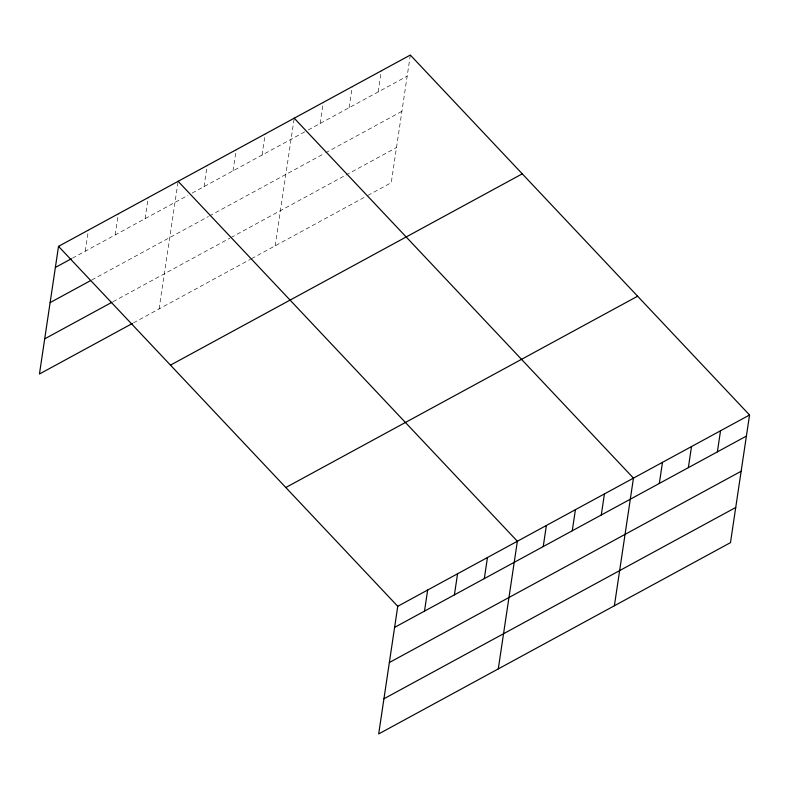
<?xml version="1.0" encoding="UTF-8"?>
<svg xmlns="http://www.w3.org/2000/svg" width="789" height="789" viewBox="0 0 789 789"><rect width="100%" height="100%" fill="white"/><g stroke="black" fill="none" stroke-linecap="round" stroke-linejoin="round"><path stroke-width="0.59" stroke-dasharray="3.94 2.96" d="M85.281 251.188L88.427 230.102M115.184 234.935L118.33 213.839M145.087 218.671L148.233 197.575M159.062 308.963L177.959 182.486M204.006 186.628L207.162 165.532M233.031 170.848L236.187 149.752M262.056 155.068L265.212 133.972M275.154 245.833L294.228 118.192M320.097 123.498L323.253 102.412M349.123 107.718L352.279 86.622M378.148 91.938L381.304 70.842M410.319 55.062L391.245 182.703L366.52 196.155M72.46 258.161L187.881 195.396M192.181 193.058L307.207 130.51M308.282 129.929L407.173 76.158M91.771 279.967L208.424 216.531M209.499 215.949L324.526 153.401M325.601 152.819L401.917 111.318M113.054 301.674L229.885 238.15M230.96 237.558L344.901 175.602M345.976 175.02L396.502 147.543M133.43 322.898L250.429 259.275M251.504 258.693L365.445 196.737"/><path stroke-width="1.18" d="M58.524 246.355L397.755 606.297L378.681 733.938L730.476 542.645L749.55 414.994L410.319 55.062L58.524 246.355L39.45 374.006L132.365 323.48M424.502 611.12L427.658 590.034M454.405 594.867L457.561 573.771M484.308 578.603L487.464 557.507M498.283 668.894L517.367 541.254L178.136 181.322M543.236 546.56L546.382 525.474M572.262 530.78L575.408 509.684M601.277 515L604.433 493.904M614.384 605.765L633.459 478.124L294.228 118.192M659.328 483.43L662.484 462.344M688.353 467.65L691.499 446.564M717.379 451.87L720.525 430.774M55.378 267.451L71.395 258.743M50.121 302.611L90.705 280.549M44.707 338.846L111.989 302.256M170.473 365.139L522.269 173.836M285.805 487.513L637.601 296.22M397.755 606.297L749.55 414.994M394.599 627.383L746.394 436.09M389.342 662.543L741.147 471.25M383.927 698.778L735.733 507.475"/></g></svg>
